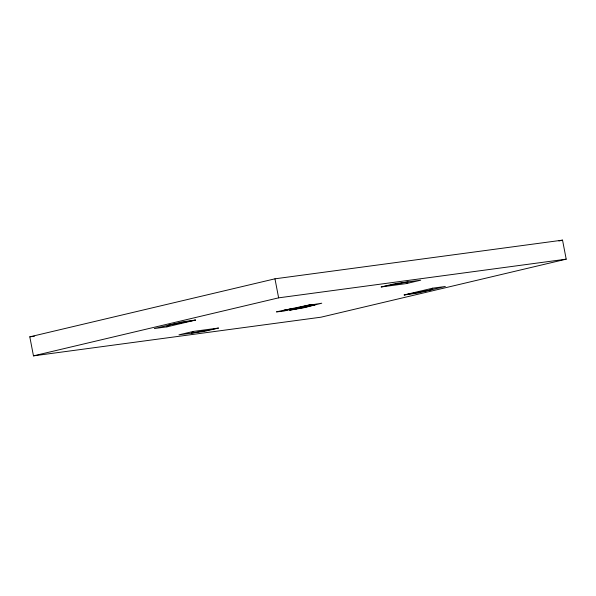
<?xml version="1.0" encoding="UTF-8"?>
<svg xmlns="http://www.w3.org/2000/svg" width="596" height="596" viewBox="0 0 596 596"><rect width="100%" height="100%" fill="white"/><g stroke="black" fill="none" stroke-linecap="round" stroke-linejoin="round"><path stroke-width="0.89" d="M166.91 326.854L168.631 325.163L195.51 320.082L182.927 321.773L154.327 328.545L166.91 326.854L195.51 320.082M193.268 331.443L191.547 333.134L218.434 328.061L193.268 331.443L178.971 334.833L204.13 331.443L218.434 328.061M406.39 283.577L408.111 281.886L381.231 286.967L406.39 283.577L420.694 280.195L395.535 283.577L381.231 286.967M432.756 288.173L431.035 289.865L404.155 294.938L416.738 293.247L445.339 286.482L432.756 288.173L404.155 294.938M29.8 336.837L274.965 278.816L562.535 240.136L566.2 259.163L321.035 317.184L33.465 355.864L29.8 336.837L34.412 336.219M33.465 355.864L278.63 297.844L566.2 259.163M558.921 240.993L562.535 240.136M274.965 278.816L278.63 297.844M295.504 308.944L305.055 307.253L316.275 304.392L298.946 307.73L309.965 305.122L321.758 303.208L303.766 307.774L289.596 310.225L297.657 308.326L295.504 308.944M282.713 310.605L293.47 308.505L282.713 310.605M277.319 311.634L276.462 311.924L283.636 311.105L311.291 304.556L277.319 311.634"/></g></svg>
